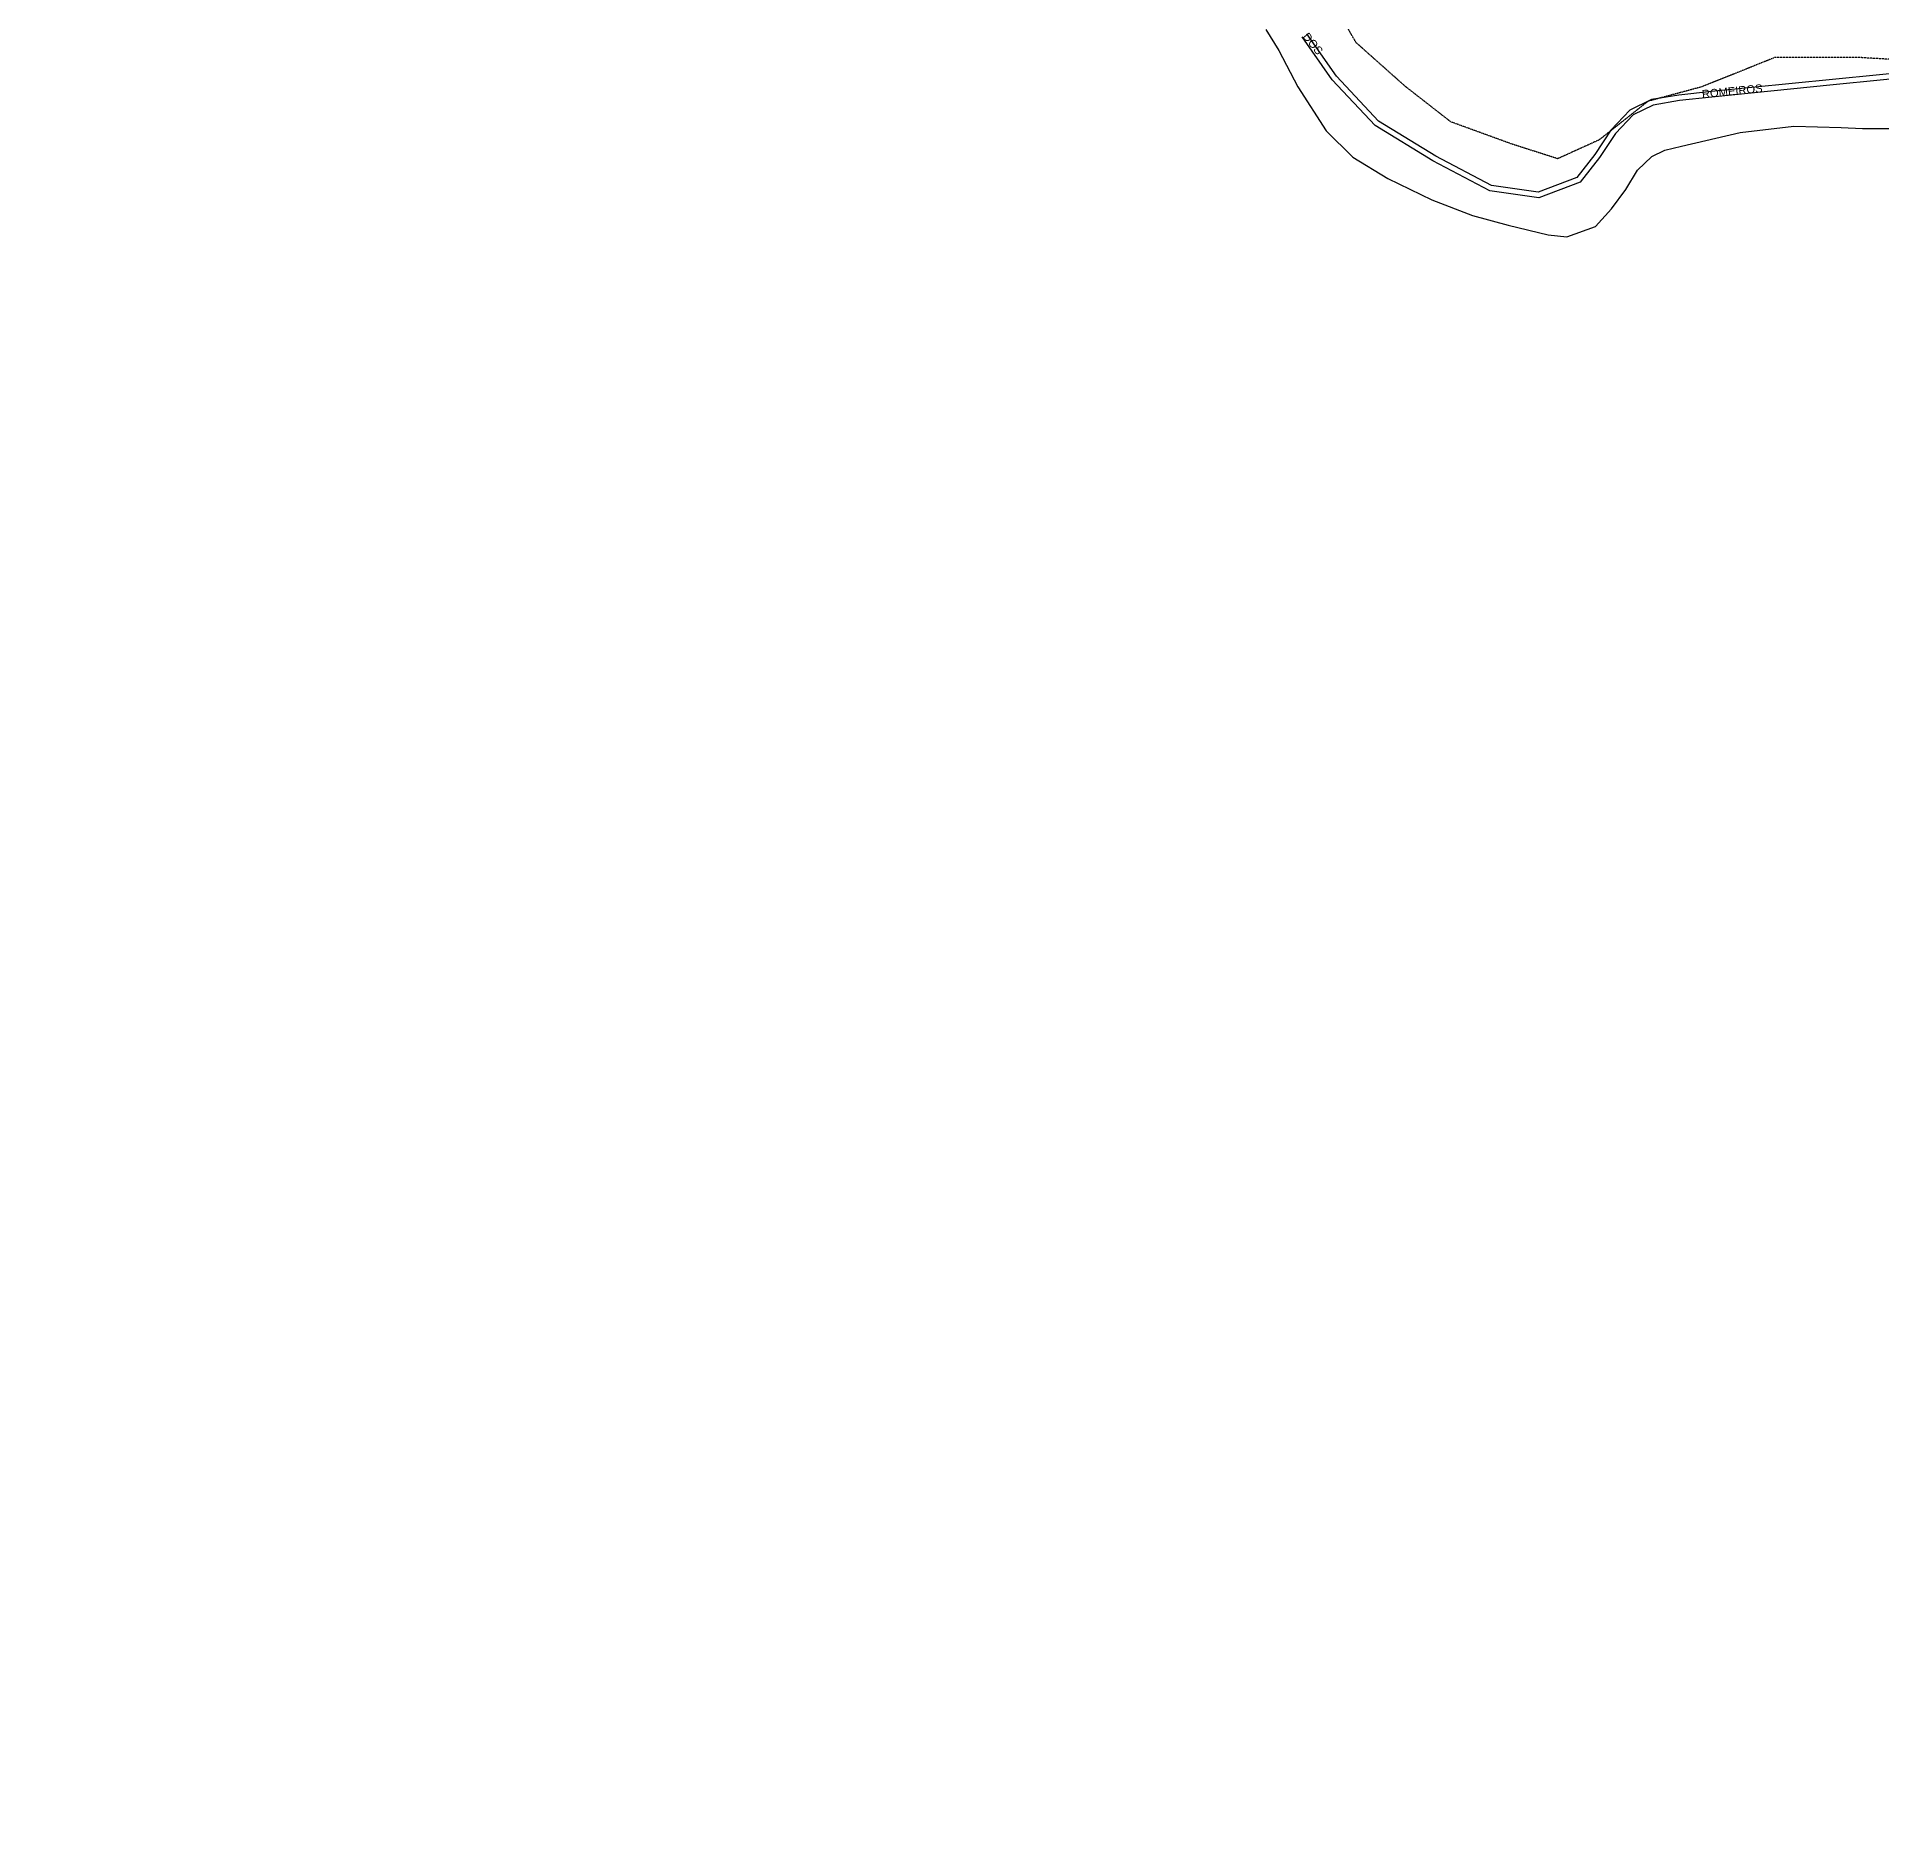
# Model space of a CAD drawing. Header units: millimetres. Extents: x 583 to 26013, y 350 to 21391.
# Drawn here: x 1008 to 3312, y 10656 to 12884 of the extents above; entities that cross this region are included whole.
import ezdxf

# ---------------------------------------------------------------- set-up
doc = ezdxf.new("R2010")
doc.units = ezdxf.units.MM
doc.linetypes.add('HIDDEN', pattern=[0.375, 0.25, -0.125])
for name, color, linetype in [('divisa municipio', 40, 'Continuous'), ('ESTRADA ROMEIROS', 210, 'Continuous'), ('RIOS', 140, 'Continuous')]:
    doc.layers.add(name, color=color, linetype=linetype)
doc.styles.add('EU', font='arial.ttf', dxfattribs={"height": 10})

msp = doc.modelspace()

# ---------------------------------------------------------------- linework, layer by layer
at = {"layer": 'divisa municipio', "color": 0, "linetype": 'Continuous'}
for p, q in [((2543.53151, 12893.17541), (2559.77151, 12866.80541)), ((2559.77151, 12866.80541), (2583.33451, 12821.64841)), ((2583.33451, 12821.64841), (2618.91751, 12766.72241)), ((3136.24951, 12764.45341), (3203.37251, 12772.53041)), ((3203.37251, 12772.53041), (3262.40851, 12770.91541)), ((3262.40851, 12770.91541), (3289.09551, 12769.29941)), ((3289.09551, 12769.29941), (3336.80951, 12769.29941)), ((2618.91751, 12766.72241), (2652.07451, 12733.60641)), ((3041.87251, 12742.49141), (3062.89951, 12747.33741)), ((3062.89951, 12747.33741), (3136.24951, 12764.45341)), ((2652.07451, 12733.60641), (2695.74551, 12706.95141)), ((3007.90751, 12717.45141), (3025.69851, 12734.41341)), ((3025.69851, 12734.41341), (3041.87251, 12742.49141)), ((2695.74551, 12706.95141), (2750.73751, 12680.29641)), ((2993.35051, 12693.21941), (3007.90751, 12717.45141)), ((2750.73751, 12680.29641), (2801.68651, 12660.91041)), ((2975.55851, 12668.98841), (2993.35051, 12693.21941)), ((2801.68651, 12660.91041), (2846.16551, 12648.79441)), ((2955.34151, 12647.17941), (2975.55851, 12668.98841)), ((2846.16551, 12648.79441), (2896.30551, 12636.67841)), ((2896.30551, 12636.67841), (2919.75751, 12634.25541)), ((2919.75751, 12634.25541), (2955.34151, 12647.17941))]:
    msp.add_line(p, q, dxfattribs=at)
at = {"layer": 'ESTRADA ROMEIROS', "color": 0}
for points in [[(3428.60662, 12841.41307), (3252.27353, 12823.85394), (3100.89326, 12808.76482), (3060.54062, 12804.3107), (3027.38979, 12798.79216), (3002.47909, 12786.56156), (2980.21624, 12763.1608), (2960.3809, 12733.08038), (2936.39765, 12702.43244), (2884.52829, 12682.88565), (2823.20841, 12691.43817), (2752.20221, 12728.9649), (2679.87039, 12773.13668), (2626.46316, 12830.33883), (2588.8997, 12884.11076)], [(3427.90545, 12848.37787), (3251.57991, 12830.81949), (3100.16209, 12815.72663), (3059.58117, 12811.24731), (3025.22693, 12805.52844), (2998.27038, 12792.29337), (2974.71533, 12767.53436), (2954.69329, 12737.1708), (2932.09373, 12708.29108), (2883.72879, 12690.06491), (2825.39261, 12698.20129), (2755.66509, 12735.05223), (2684.33455, 12778.61256), (2631.91787, 12834.75377), (2594.86318, 12887.7974)]]:
    msp.add_lwpolyline(points, dxfattribs=at)
at = {"layer": 'RIOS', "linetype": 'HIDDEN', "lineweight": 25, "flags": 128}
msp.add_lwpolyline([(8521.1121, 8612.7356), (8413.45404, 8653.52678), (8324.37852, 8698.04014), (8250.13455, 8694.31795), (8187.05736, 8642.41118), (8110.95984, 8542.96661), (8059.41822, 8479.57971), (7893.83249, 8549.68775), (7797.29809, 8583.06003), (7737.92878, 8549.68775), (7641.43749, 8505.17438), (7552.31886, 8427.28873), (7504.07322, 8434.70763), (7437.28814, 8482.9177), (7392.75038, 8494.03329), (7311.09064, 8490.33659), (7125.48072, 8479.221), (7014.11477, 8490.33659), (6943.6218, 8538.54666), (6910.20771, 8564.52554), (6753.48481, 8580.12816), (6645.82675, 8613.50044), (6560.45912, 8695.10828), (6508.50559, 8776.69062), (6445.38528, 8854.57627), (6363.72554, 8847.15738), (6248.69481, 8847.15738), (6200.44917, 8836.04178), (6181.86662, 8836.04178), (6115.08154, 8926.9806), (6079.46858, 9098.96639), (6079.46858, 9193.88235), (6007.46659, 9287.88051), (5994.48899, 9350.13803), (5989.27208, 9412.39556), (5971.12068, 9485.00385), (5945.16547, 9555.03719), (5869.88674, 9575.7897), (5802.36871, 9612.11934), (5753.04519, 9632.87185), (5682.98337, 9630.27141), (5586.92323, 9625.07054), (5519.44831, 9622.4956), (5433.77888, 9638.04723), (5361.08705, 9643.24811), (5252.04931, 9645.82305), (5194.9651, 9669.17599), (5117.05636, 9723.6577), (5022.59147, 9768.75745), (4968.09416, 9833.58992), (4944.72585, 9875.09493), (4861.68643, 9908.82414), (4801.9722, 9958.10497), (4786.4077, 9989.23374), (4716.30277, 10033.3137), (4685.13065, 10059.26708), (4617.22458, 10200.37904), (4518.57754, 10270.41239), (4482.23163, 10296.36577), (4430.32121, 10410.47908), (4404.366, 10462.36035), (4318.69657, 10547.97083), (4196.68122, 10659.4837), (4160.33531, 10729.54254), (4155.16151, 10768.44712), (4194.09432, 10796.97544), (4238.20093, 10802.15082), (4274.54685, 10820.32839), (4300.50206, 10820.32839), (4336.84797, 10820.32839), (4365.39008, 10796.97544), (4393.9753, 10773.6225), (4435.49501, 10765.84668), (4510.77373, 10771.02206), (4580.87867, 10771.02206), (4640.54978, 10796.97544), (4682.1126, 10864.40835), (4692.50331, 10911.11424), (4658.87364, 10977.55287), (4656.28674, 11029.43414), (4692.63265, 11120.21999), (4702.98024, 11182.45203), (4702.98024, 11252.51087), (4690.00264, 11296.59083), (4588.16509, 11419.11731), (4481.75736, 11502.12735), (4435.02074, 11517.70448), (4292.2671, 11512.50361), (4222.16217, 11528.05524), (4196.20696, 11564.38488), (4159.86104, 11618.8411), (4087.16921, 11732.9799), (4043.06261, 11854.89451), (4001.49978, 11976.80913), (4004.12979, 12015.71371), (4037.8457, 12059.81917), (4035.08634, 12175.38566), (4032.49944, 12198.71311), (4053.28085, 12281.72315), (4068.84535, 12359.53231), (4071.43225, 12395.86195), (4044.65786, 12435.14895), (4030.86107, 12474.23199), (4019.34938, 12566.19059), (4010.16589, 12628.24416), (3980.2441, 12722.52276), (3943.42392, 12773.07832), (3888.23677, 12814.48136), (3816.88151, 12844.3609), (3674.25721, 12844.3609), (3533.918, 12844.3609), (3439.58246, 12848.9499), (3285.44646, 12858.15341), (3179.59922, 12858.15341), (3087.54878, 12821.36487), (3021.03577, 12803.47067), (2959.93571, 12755.18477), (2908.1043, 12731.70078), (2850.58894, 12750.10779), (2774.66348, 12777.69282), (2718.31223, 12821.59432), (2656.22668, 12876.76439), (2600.99641, 12973.31199), (2534.25445, 13085.97211), (2474.45399, 13171.02171), (2384.3006, 13293.59918), (2345.19533, 13360.26726), (2312.98845, 13445.34235), (2283.06667, 13539.59545), (2227.8364, 13647.64107), (2201.11566, 13705.13113), (2143.86693, 13770.94121), (2033.7729, 13810.54471), (1949.44307, 13762.5957), (1871.23253, 13714.30914), (1790.69378, 13645.34657), (1682.56145, 13555.68247), (1627.33118, 13518.91943), (1506.9542, 13504.97394), (1366.61499, 13498.09043), (1276.89275, 13498.09043), (1205.5806, 13495.77044), (1152.63543, 13484.27242), (1113.53015, 13468.1854), (1056.01479, 13419.92435), (1007.72603, 13373.9323)], dxfattribs=at)

# ---------------------------------------------------------------- texts
at = {"color": 0, "linetype": 'Continuous', "lineweight": 20, "style": 'EU'}
for s, rotation, p in [('DOS ', 309.08484501, (2588.8997, 12884.11076)), ('ROMEIROS', 5.71083284, (3088.8963, 12807.4406))]:
    msp.add_text(s, height=10, rotation=rotation, dxfattribs=at).set_placement(p)

doc.saveas('drawing.dxf')
